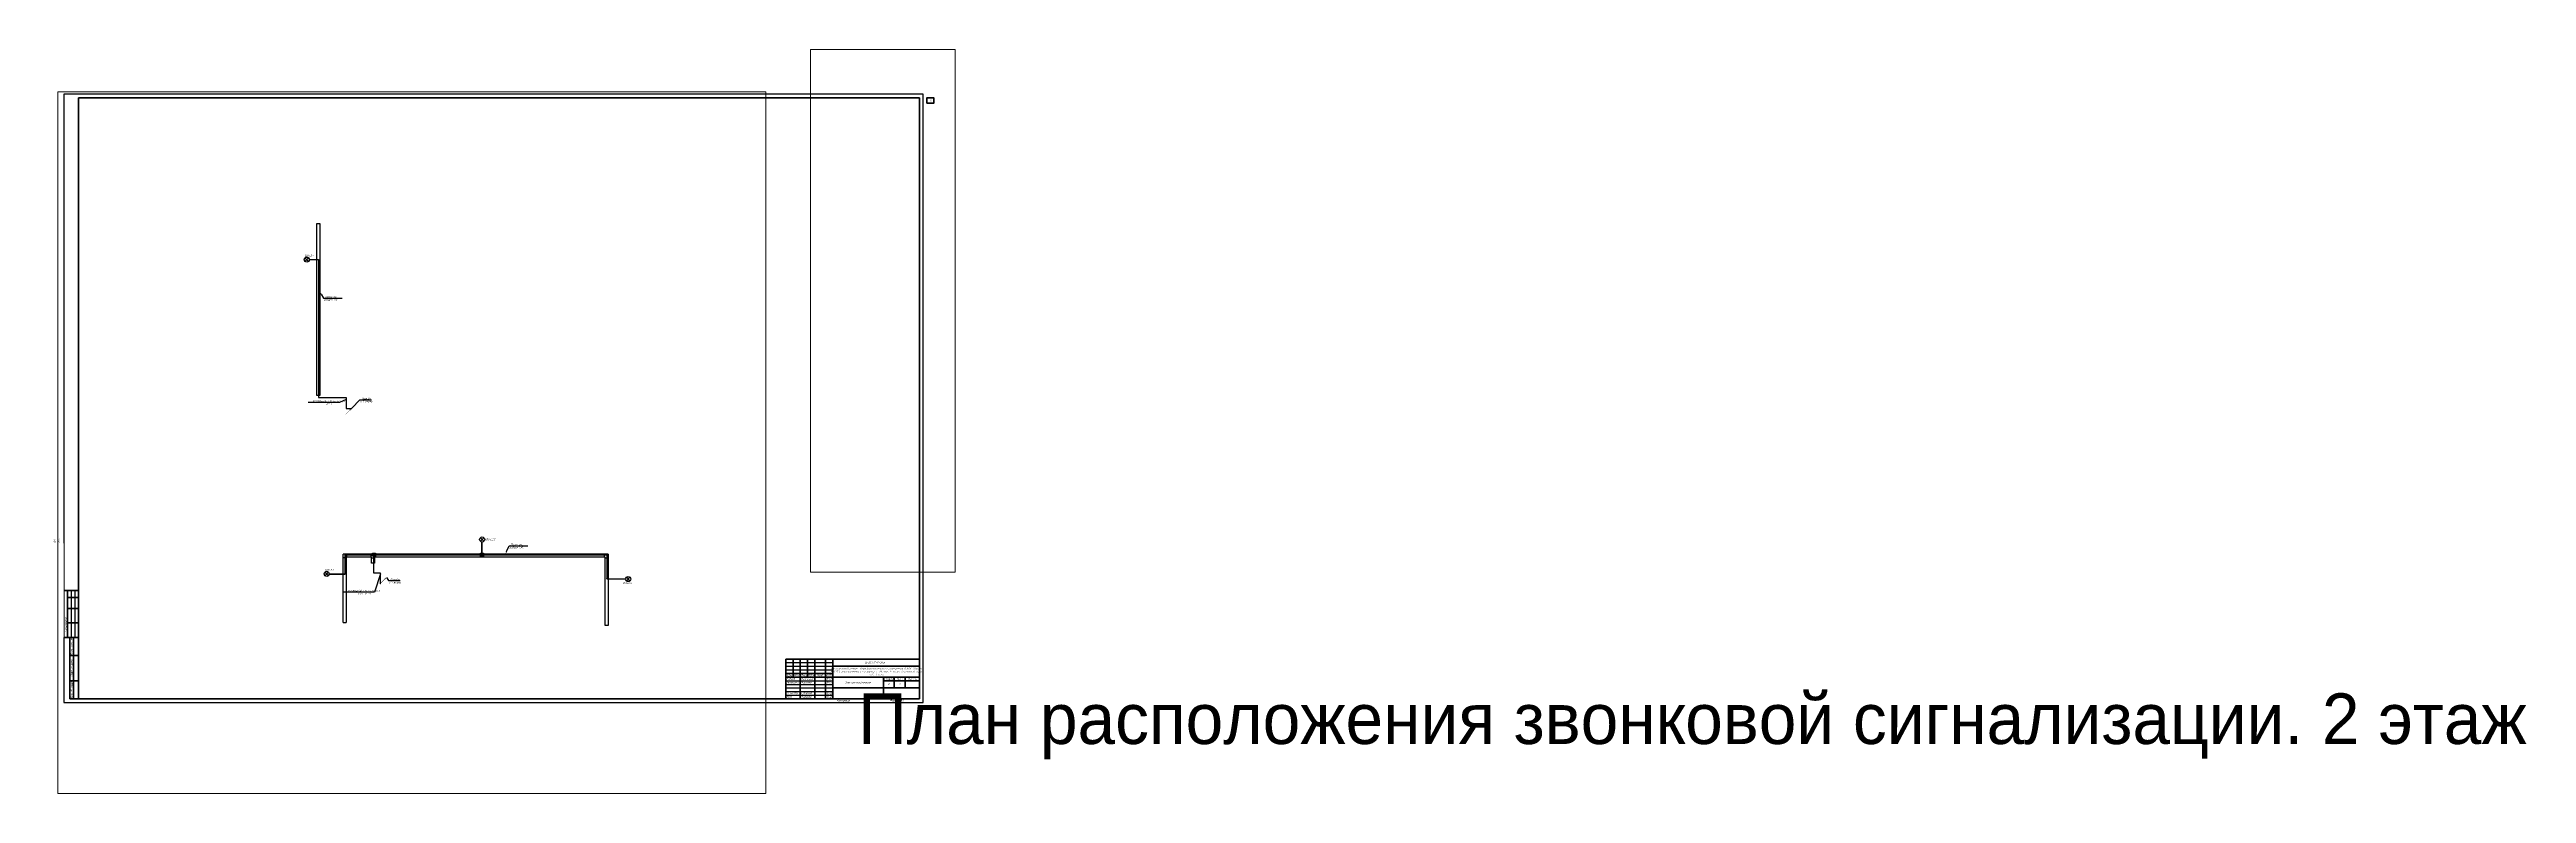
# Paper-space layout '6План расположения оборудования и кабельных трасс на 2 этаже' of a CAD drawing. Extents: x -20 to 3408, y -126 to 903.
# The model-space entities are those that its viewports show. They can reach past a viewport. Long polylines and large blocks are cut down to what shows.
import ezdxf
from ezdxf import colors
from ezdxf.entities.mleader import LeaderData, LeaderLine
from ezdxf.enums import TextEntityAlignment as Align
from ezdxf.math import Vec2, Vec3

# ---------------------------------------------------------------- set-up
doc = ezdxf.new("R2018")
doc.units = 0
doc.header["$LTSCALE"] = 100
doc.set_wipeout_variables(frame=1)
doc.layers.get('Defpoints').update_dxf_attribs({"color": 42})
for name, color, linetype in [('PDF _СКС', 1, 'Continuous'), ('PDF _СС_ЗВ_Кабель', 1, 'Continuous'), ('PDF _СС_ЗВ_Оборудование', 1, 'Continuous'), ('PDF _Текст', 7, 'Continuous'), ('СС. Текст', 7, 'Continuous')]:
    doc.layers.add(name, color=color, linetype=linetype)
doc.layers.add('СС_СКК_Лоток', color=170, linetype='Continuous', lineweight=25)
doc.layers.add('СС_ЭЧС_Кабель', color=180, linetype='Continuous', lineweight=30)
doc.styles.add('ISOCPEUR', font='isocpeui.ttf', dxfattribs={"height": 250})
doc.styles.get("Standard").update_dxf_attribs({"font": 'arial.ttf'})

# ---------------------------------------------------------------- blocks, each defined once
blk = doc.blocks.new('*U95')
at = {"linetype": 'Continuous', "lineweight": 25}
for p, q in [((1189, 841), (0, 841)), ((0, 841), (0, 0)), ((1189, 0), (1189, 841)), ((10, 155), (10, 90)), ((15, 155), (15, 90)), ((999, 55), (1064, 55)), ((999, 50), (1064, 50)), ((999, 45), (1064, 45)), ((0, 0), (1189, 0)), ((999, 30), (1064, 30)), ((999, 25), (1064, 25)), ((999, 20), (1064, 20)), ((999, 15), (1064, 15)), ((999, 10), (1064, 10))]:
    blk.add_line(p, q, dxfattribs=at)
at = {"linetype": 'Continuous', "lineweight": 60}
for p, q in [((1184, 836), (20, 836)), ((20, 836), (20, 5)), ((1184, 5), (1184, 836)), ((20, 155), (0, 155)), ((5, 155), (5, 90)), ((20, 145), (5, 145)), ((20, 130), (5, 130)), ((20, 110), (5, 110)), ((20, 90), (0, 90)), ((8, 90), (8, 5)), ((13, 90), (13, 5)), ((8, 65), (20, 65)), ((999, 60), (1184, 60)), ((999, 5), (999, 60)), ((999, 40), (1064, 40)), ((999, 35), (1184, 35)), ((1009, 60), (1009, 35)), ((1019, 60), (1019, 5)), ((1029, 60), (1029, 35)), ((1039, 60), (1039, 5)), ((1054, 60), (1054, 5)), ((1064, 5), (1064, 60)), ((1064, 50), (1184, 50)), ((1134, 35), (1134, 5)), ((1149, 35), (1149, 20)), ((1164, 35), (1164, 20)), ((1184, 5), (1184, 60)), ((8, 30), (20, 30)), ((8, 5), (20, 5)), ((20, 5), (1184, 5)), ((1064, 20), (1184, 20)), ((1134, 30), (1184, 30))]:
    blk.add_line(p, q, dxfattribs=at)
at = {"linetype": 'Continuous', "lineweight": 40}
blk.add_line((1134, 5), (1134, 35), dxfattribs=at)
at = {"lineweight": 60}
blk.add_lwpolyline([(1194, 829), (1204, 829), (1204, 836), (1194, 836)], close=True, dxfattribs=at)
at = {"linetype": 'Continuous', "rotation": 90, "style": 'ISOCPEUR'}
for s, insert, char_height, width, attachment_point in [('20_Главный_специалист_ВК', (-12.5, 176), 2.5, 19, 4), ('01.26', (-12.5, 215), 2.5, 10, 5), ('21_Главный_специалист_ЭОМ', (-7.5, 176), 2.5, 19, 4), ('01.26', (-7.5, 215), 2.5, 10, 5), ('01.26', (-2.5, 215), 2.5, 10, 5), ('Согласовано', (-17.5, 172.5), 3, 35, 5), ('Гл. спец ВК', (-12.5, 156), 2.5, 19, 4), ('01.26', (-12.5, 150), 2.5, 10, 5), ('Гл. спец ЭОМ', (-7.5, 156), 2.5, 19, 4), ('19_Главный_конструктор', (-7.5, 111), 2.5, 19, 4), ('01.26', (-7.5, 150), 2.5, 10, 5), ('18_Главный_специалист_ОВ', (-2.5, 111), 2.5, 19, 4), ('01.26', (-2.5, 150), 2.5, 10, 5), ('17_ГАП', (-12.5, 111), 2.5, 19, 4), ('Гл. констр. ', (-7.5, 91), 2.5, 19, 4), ('Гл. спец ОВ', (-2.5, 91), 2.5, 19, 4), ('Согласовано', (2.5, 107.5), 2.5, 35, 5), ('ГАП', (-12.5, 91), 2.5, 19, 4), ('Взам. инв. №', (10.5, 77.5), 2.5, 25, 5), ('Подп. и дата', (10.5, 47.5), 2.5, 35, 5), ('Инв. № подл.', (10.5, 17.5), 2.5, 25, 5)]:
    blk.add_mtext(s, dxfattribs=dict(at, insert=insert, char_height=char_height, width=width, attachment_point=attachment_point))
at = {"char_height": 2.5, "attachment_point": 5, "style": 'ISOCPEUR'}
for s, insert, width in [('Изм.', (1004, 37.5), 10), ('Кол.уч', (1014, 37.5), 10), ('Лист', (1024, 37.5), 10), ('№док', (1034, 37.5), 10), ('Подп.', (1046.5, 37.5), 15), ('Дата', (1059, 37.5), 10), ('Стадия', (1141.5, 32.5), 15), ('Лист', (1156.5, 32.5), 15), ('Листов', (1174, 32.5), 20)]:
    blk.add_mtext(s, dxfattribs=dict(at, insert=insert, width=width))
at = {"linetype": 'Continuous', "char_height": 2.5, "style": 'ISOCPEUR'}
for s, insert, width, attachment_point in [('Капитальный ремонт общеобразовательного учреждения (ГБОУ "Школа №429"), расположенного по адресу: г. Москва, 5-ая ул. Соколиной горы д.14. 1 этап', (1124, 42.5), 120, 5), ('16-25//Г-Р-ЭЧФ', (1136, 55), 110, 6), ('Разраб.', (1000, 32.5), 19, 4), ('Проверил', (1000, 27.5), 19, 4), ('Н. контр.', (1000, 12.5), 19, 4), ('ГИП', (1000, 7.5), 19, 4), ('Николенко', (1020, 32.5), 19, 4), ('Маркова', (1020, 27.5), 19, 4), ('Губарева', (1020, 12.5), 19, 4), ('Маркова', (1020, 7.5), 19, 4), ('06.26', (1055.3, 32.5), 10, 4), ('06.26', (1055.3, 27.5), 10, 4), ('06.26', (1055.3, 12.5), 10, 4), ('06.26', (1055.3, 7.4), 10, 4), ('Копировал', (1078.5, 2.5), 25, 5), ('Р', (1141.5, 25), 15, 5), ('Формат', (1149.5, 2.5), 16, 5)]:
    blk.add_mtext(s, dxfattribs=dict(at, insert=insert, width=width, attachment_point=attachment_point))
at = {"linetype": 'Continuous', "insert": (1099, 27.5), "char_height": 2.5, "width": 70, "attachment_point": 5, "line_spacing_factor": 0.8, "style": 'ISOCPEUR'}
blk.add_mtext('Электрочасофикация', dxfattribs=at)
at = {"style": 'ISOCPEUR'}
for tag, p in [('Сквозная_нумерация', (1199, 832.5)), ('Форма3_номер_листа', (1156.5, 25)), ('Форма3_количество_листов', (1174, 25))]:
    blk.add_attdef(tag, text='', height=2.5, dxfattribs=at).set_placement(p, align=Align.MIDDLE_CENTER)
blk.add_attdef('Форма3_дополнительный_шифр', text='', height=2.5, dxfattribs=at).set_placement((1135.7, 55), align=Align.MIDDLE_LEFT)
at = {"lineweight": 30, "flags": 104}
blk.add_attdef('Форма3_наименование_чертежа', text='', height=2.5, dxfattribs=at).set_placement((1099, 12.5), align=Align.MIDDLE_CENTER)
at = {"style": 'ISOCPEUR', "flags": 8}
blk.add_attdef('Формат', (1157.5, 1.5), '', height=2.5, dxfattribs=at)
blk.add_wipeout([(-20, 220), (-0.5, 220), (-0.5, 90), (-20, 90)])
blk = doc.blocks.new('2й этаж')
at = {"layer": 'СС_СКК_Лоток'}
for p, q in [((454800, -89345), (454800, -65597)), ((454800, -65597), (455200, -65597)), ((455200, -65597), (455201, -89345)), ((455201, -89345), (454800, -89345)), ((458442, -120752), (458442, -111307)), ((495092, -111307), (458442, -111307)), ((458842, -111802), (458442, -111802)), ((462381, -111707), (458842, -111707)), ((458842, -111707), (458842, -120752)), ((458924, -111707), (458924, -111307)), ((462299, -111707), (462299, -111307)), ((462381, -112550), (462381, -111707)), ((462381, -111817), (462781, -111817)), ((462781, -112550), (462381, -112550)), ((467289, -111707), (462781, -111707)), ((462781, -111707), (462781, -112550)), ((462858, -111707), (462858, -111307)), ((494692, -111707), (467289, -111707)), ((494608, -111707), (494608, -111307)), ((494692, -121156), (494692, -111707)), ((494692, -111802), (495092, -111802)), ((495092, -111307), (495092, -121156)), ((458442, -120752), (458842, -120752)), ((495092, -121156), (494692, -121156))]:
    blk.add_line(p, q, dxfattribs=at)
blk = doc.blocks.new('*U67')
blk.add_hatch(color=256).paths.add_polyline_path([(-0.7, -0.7, 1), (0.7, 0.7, 1)])
blk.add_lwpolyline([(-0.7, -0.7, 0, 1.5, 0), (-2.8, -2.8, 2, 2, 0)], format="xyseb")
at = {"const_width": 0.5}
blk.add_lwpolyline([(-8.5, -8.5), (-2.8, -2.8)], dxfattribs=at)
blk = doc.blocks.new('_None')
blk = doc.blocks.new('*U65')
blk.add_hatch(color=256).paths.add_polyline_path([(-0.7, -0.7, 1), (0.7, 0.7, 1)])
at = {"const_width": 0.5}
blk.add_lwpolyline([(0.5, 0.5), (6.4, 6.4)], dxfattribs=at)
blk.add_lwpolyline([(8.5, 8.5, 0, 1.5, 0), (6.4, 6.4, 2, 2, 0)], format="xyseb")

msp = doc.modelspace()

# ---------------------------------------------------------------- linework, layer by layer
at = {"layer": 'PDF _СКС', "lineweight": 30}
for points in [[(69682849.1, -33257326.8), (69683342.3, -33257820)], [(69682849.1, -33257820), (69683342.3, -33257326.8)], [(69707128.7, -33296031.7), (69707621.9, -33296524.9)], [(69707128.7, -33296524.9), (69707621.9, -33296031.7)], [(69685608.8, -33300790.3), (69686102, -33301283.5)], [(69685608.8, -33301283.5), (69686102, -33300790.3)], [(69727335.3, -33301494.7), (69727828.4, -33301987.8)], [(69727335.3, -33301987.8), (69727828.4, -33301494.7)]]:
    msp.add_lwpolyline(points, dxfattribs=at)
for centre in [(69683096.7, -33257572.3), (69707376.4, -33296277.2), (69685856.5, -33301035.8), (69727582.9, -33301740.2)]:
    msp.add_circle(centre, 349.7, dxfattribs=at)
at = {"layer": 'PDF _СС_ЗВ_Кабель', "lineweight": 30}
for points in [[(69692194, -33298180.3), (69692593.7, -33298180.3), (69692593.7, -33298577.8), (69692194, -33298577.8)], [(69707150.7, -33298180.3), (69707550.3, -33298180.3), (69707550.3, -33298577.8), (69707150.7, -33298577.8)]]:
    msp.add_lwpolyline(points, close=True, dxfattribs=at)
at = {"layer": 'PDF _СС_ЗВ_Оборудование', "lineweight": 30}
for centre in [(69683096.3, -33257572.2), (69707376, -33296277.1), (69685856.1, -33301035.8), (69727582.5, -33301740.1)]:
    msp.add_circle(centre, 349.3, dxfattribs=at)
at = {"layer": 'СС_ЭЧС_Кабель', "color": 1}
for points in [[(69683445.6, -33257572.6), (69684730.2, -33257573.4), (69684730.2, -33264276.8), (69684730.2, -33264276.8), (69684730.2, -33264276.8), (69684730.2, -33276630.2), (69688575.9, -33276630.2)], [(69688575.9, -33276630.2), (69688575.9, -33278161.9), (69689336.6, -33278161.9)], [(69693295.6, -33302321.5), (69693295.6, -33300909.1), (69692393.8, -33300909.1), (69692393.8, -33298378), (69688396.6, -33298378), (69688396.6, -33301063.6), (69686240.2, -33301063.6), (69688396.6, -33301063.6), (69688396.6, -33298378), (69707350.5, -33298378), (69707350.5, -33296625.9), (69707350.5, -33298378), (69724608.9, -33298378), (69724608.9, -33301730.9), (69727240.5, -33301751.5), (69724608.9, -33301730.9), (69724608.9, -33301662.9), (69724608.9, -33301730.9)]]:
    msp.add_lwpolyline(points, dxfattribs=at)

# ---------------------------------------------------------------- block references
msp.add_blockref('2й этаж', (69229700.3, -33186996.7))
at = {"layer": 'СС_ЭЧС_Кабель', "color": 7, "xscale": 100, "yscale": 100, "zscale": 100}
for name, p in [('*U67', (69689323.9, -33278121.4)), ('*U65', (69693275, -33302376.6))]:
    msp.add_blockref(name, p, dxfattribs=at)

# ---------------------------------------------------------------- texts
at = {"layer": 'PDF _Текст', "char_height": 249.57, "attachment_point": 7, "style": 'ISOCPEUR'}
for s, insert in [('BIAL2.1', (69682825.3, -33257139.1)), ('BIAL2.3', (69707932.3, -33296374.1)), ('BIAL2.2', (69685585, -33300602.6)), ('BIAL2.4', (69726812.9, -33302382.7))]:
    msp.add_mtext(s, dxfattribs=dict(at, insert=insert))

# ---------------------------------------------------------------- leaders
at = {"layer": 'СС. Текст', "lineweight": 0}
ml = msp.add_multileader_mtext('Standard', dxfattribs=at)
ml.set_content('{\\C256;КПСВВнг(А)-LSLTx 1х2x1,5}\\PЗС2.1-ЗС2.3;\\PЗС3.1', color=7, style='ISOCPEUR')
ml.set_leader_properties(color=256)
ml.build(insert=Vec2(0, 0))
ml.multileader.update_dxf_attribs({"text_left_attachment_type": 6, "text_right_attachment_type": 6, "dogleg_length": 0.1, "arrow_head_size": 0, "scale": 100})
ctx = ml.context
ctx.base_point, ctx.scale, ctx.char_height, ctx.arrow_head_size, ctx.landing_gap_size, ctx.plane_origin = Vec3(69550595.7, -33275038.2), 100, 250, 0, 0, Vec3(69550260.4, -33277548.1)
ctx.left_attachment, ctx.right_attachment, ctx.text_align_type = 6, 6, 1
notes = []
notes.append((ctx, [(1, (1, 1, 0), (69553598.5, -33275038.2), (-1, 0), 10, [(0, [(69553654.4, -33278375.9)], 0, [])])]))
ctx.mtext.insert, ctx.mtext.width, ctx.mtext.defined_height, ctx.mtext.alignment, ctx.mtext.flow_direction = Vec3(69552092.1, -33274738.2), 2756.185, 416.7, 2, 5
ml = msp.add_multileader_mtext('Standard', dxfattribs=at)
ml.set_content('{\\C256;КПСВВнг(А)-LSLTx 1х2x1,5}\\PЗС3.1', color=7, style='ISOCPEUR')
ml.set_leader_properties(color=256)
ml.build(insert=Vec2(0, 0))
ml.multileader.update_dxf_attribs({"text_left_attachment_type": 6, "text_right_attachment_type": 6, "dogleg_length": 0.1, "arrow_head_size": 0, "scale": 100})
ctx = ml.context
ctx.base_point, ctx.scale, ctx.char_height, ctx.arrow_head_size, ctx.landing_gap_size, ctx.plane_origin = Vec3(69820304.5, -33275095.1), 100, 250, 0, 0, Vec3(69819650.5, -33275727.1)
ctx.left_attachment, ctx.right_attachment, ctx.text_align_type = 6, 6, 1
notes.append((ctx, [(1, (1, 1, 0), (69823307.3, -33275095.1), (-1, 0), 10, [(0, [(69823044.4, -33278528.6)], 0, [])])]))
ctx.mtext.insert, ctx.mtext.width, ctx.mtext.defined_height, ctx.mtext.alignment, ctx.mtext.flow_direction = Vec3(69821800.9, -33274795.1), 2756.185, 416.7, 2, 5
ml = msp.add_multileader_mtext('Standard', dxfattribs=at)
ml.set_content('{\\C256;КПСВВнг(А)-LSLTx 1х2x1,5}\\PЗС2.1', color=7, style='ISOCPEUR')
ml.set_leader_properties(color=256)
ml.build(insert=Vec2(0, 0))
ml.multileader.update_dxf_attribs({"text_left_attachment_type": 6, "text_right_attachment_type": 6, "dogleg_length": 0.1, "arrow_head_size": 0, "scale": 100})
ctx = ml.context
ctx.base_point, ctx.scale, ctx.char_height, ctx.arrow_head_size, ctx.landing_gap_size, ctx.plane_origin = Vec3(69684628.2, -33277326.1), 100, 250, 0, 0, Vec3(69684631.1, -33277744.6)
ctx.left_attachment, ctx.right_attachment, ctx.text_align_type = 6, 6, 1
notes.append((ctx, [(1, (1, 1, 0), (69687631, -33277326.1), (-1, 0), 10, [(0, [(69688575.9, -33276932.6)], 0, [])])]))
ctx.mtext.insert, ctx.mtext.width, ctx.mtext.defined_height, ctx.mtext.alignment, ctx.mtext.flow_direction = Vec3(69686124.6, -33277026.1), 2756.185, 416.7, 2, 5
ml = msp.add_multileader_mtext('Standard', dxfattribs=at)
ml.set_content('{\\C256;КПСВВнг(А)-LSLTx 1х2x1,5}\\PЗС3.2-ЗС3.3', color=7, style='ISOCPEUR')
ml.set_leader_properties(color=256)
ml.build(insert=Vec2(0, 0))
ml.multileader.update_dxf_attribs({"text_left_attachment_type": 6, "text_right_attachment_type": 6, "dogleg_length": 0.1, "arrow_head_size": 0, "scale": 100})
ctx = ml.context
ctx.base_point, ctx.scale, ctx.char_height, ctx.arrow_head_size, ctx.landing_gap_size, ctx.plane_origin = Vec3(69821839.7, -33297229.3), 100, 250, 0, 0, Vec3(69824266.9, -33300975.8)
ctx.left_attachment, ctx.right_attachment, ctx.text_align_type = 6, 6, 1
notes.append((ctx, [(1, (1, 1, 0), (69824842.5, -33297229.3), (-1, 0), 10, [(0, [(69827328.3, -33299851.7)], 0, [])])]))
ctx.mtext.insert, ctx.mtext.width, ctx.mtext.defined_height, ctx.mtext.alignment, ctx.mtext.flow_direction = Vec3(69823336.1, -33296929.3), 2756.185, 416.7, 2, 5
ml = msp.add_multileader_mtext('Standard', dxfattribs=at)
ml.set_content('{\\C256;Таймер \\PВиктория }', color=7, style='ISOCPEUR')
ml.set_leader_properties(color=256)
ml.build(insert=Vec2(0, 0))
ml.multileader.update_dxf_attribs({"text_left_attachment_type": 6, "text_right_attachment_type": 6, "dogleg_length": 0.1, "arrow_head_size": 0, "scale": 100})
ctx = ml.context
ctx.base_point, ctx.scale, ctx.char_height, ctx.arrow_head_size, ctx.landing_gap_size, ctx.plane_origin = Vec3(69561532.6, -33301238.9, 196.8), 100, 250, 0, 0, Vec3(69556507.4, -33304375.6, 196.8)
ctx.left_attachment, ctx.right_attachment, ctx.text_align_type = 6, 6, 1
notes.append((ctx, [(0, (1, 1, 0), (69561522.6, -33301238.9, 196.8), (1, 0), 10, [(0, [(69561376.2, -33302297.9, 196.8)], 0, [])])]))
ctx.mtext.insert, ctx.mtext.width, ctx.mtext.defined_height, ctx.mtext.alignment, ctx.mtext.flow_direction = Vec3(69562290.6, -33300913.9, 196.8), 5324.32, 917.3, 2, 5
ml = msp.add_multileader_mtext('Standard', dxfattribs=at)
ml.set_content('{\\C256;КПСВВнг(А)-LSLTx 1х2x1,5}\\PЗС1.1-ЗС1.8;\\PЗС2.1-ЭС2.6;\\PЗС3.1-ЗС3.3;\\PЗС4.1-ЗС4.3', color=7, style='ISOCPEUR')
ml.set_leader_properties(color=256)
ml.build(insert=Vec2(0, 0))
ml.multileader.update_dxf_attribs({"text_left_attachment_type": 6, "text_right_attachment_type": 6, "dogleg_length": 0.1, "arrow_head_size": 0, "scale": 100})
ctx = ml.context
ctx.base_point, ctx.scale, ctx.char_height, ctx.arrow_head_size, ctx.landing_gap_size, ctx.plane_origin = Vec3(69563647.9, -33300356.6), 100, 250, 0, 0, Vec3(69562592.5, -33300775.1)
ctx.left_attachment, ctx.right_attachment, ctx.text_align_type = 6, 6, 1
notes.append((ctx, [(0, (1, 1, 0), (69563637.9, -33300356.6), (1, 0), 10, [(0, [(69561279.7, -33299921.3)], 0, [])])]))
ctx.mtext.insert, ctx.mtext.width, ctx.mtext.defined_height, ctx.mtext.alignment, ctx.mtext.flow_direction = Vec3(69565144.3, -33300056.6), 4249.347, 416.7, 2, 5
ml = msp.add_multileader_mtext('Standard', dxfattribs=at)
ml.set_content('{\\C256;КПСВВнг(А)-LSLTx 1х2x1,5}\\PЗС2.4-ЗС2.6;\\PЗС3.2-ЗС3.3;\\PЗС4.1-ЗС4.3', color=7, style='ISOCPEUR')
ml.set_leader_properties(color=256)
ml.build(insert=Vec2(0, 0))
ml.multileader.update_dxf_attribs({"text_left_attachment_type": 6, "text_right_attachment_type": 6, "dogleg_length": 0.1, "arrow_head_size": 0, "scale": 100})
ctx = ml.context
ctx.base_point, ctx.scale, ctx.char_height, ctx.arrow_head_size, ctx.landing_gap_size, ctx.plane_origin = Vec3(69554914.8, -33300170), 100, 250, 0, 0, Vec3(69554917.7, -33300588.5)
ctx.left_attachment, ctx.right_attachment, ctx.text_align_type = 6, 6, 1
notes.append((ctx, [(1, (1, 1, 0), (69557917.6, -33300170), (-1, 0), 10, [(0, [(69558311.6, -33301416.3)], 0, [])])]))
ctx.mtext.insert, ctx.mtext.width, ctx.mtext.defined_height, ctx.mtext.alignment, ctx.mtext.flow_direction = Vec3(69556411.2, -33299870), 2756.185, 416.7, 2, 5
ml = msp.add_multileader_mtext('Standard', dxfattribs=at)
ml.set_content('{\\C256;КПСВВнг(А)-LSLTx 1х2x1,5}\\PЗС2.4-ЗС2.6', color=7, style='ISOCPEUR')
ml.set_leader_properties(color=256)
ml.build(insert=Vec2(0, 0))
ml.multileader.update_dxf_attribs({"text_left_attachment_type": 6, "text_right_attachment_type": 6, "dogleg_length": 0.1, "arrow_head_size": 0, "scale": 100})
ctx = ml.context
ctx.base_point, ctx.scale, ctx.char_height, ctx.arrow_head_size, ctx.landing_gap_size, ctx.plane_origin = Vec3(69689495.8, -33303549.4), 100, 250, 0, 0, Vec3(69689498.7, -33301958.4)
ctx.left_attachment, ctx.right_attachment, ctx.text_align_type = 6, 6, 1
notes.append((ctx, [(1, (1, 1, 0), (69692498.6, -33303549.4), (-1, 0), 10, [(0, [(69693295.6, -33301043)], 0, [])])]))
ctx.mtext.insert, ctx.mtext.width, ctx.mtext.defined_height, ctx.mtext.alignment, ctx.mtext.flow_direction = Vec3(69690992.2, -33303249.4), 2756.185, 416.7, 2, 5
ml = msp.add_multileader_mtext('Standard', dxfattribs=at)
ml.set_content('{\\C256;Sonar\\P(учтён в томе ЭОМ)}', color=7, style='ISOCPEUR')
ml.set_leader_properties(color=256)
ml.build(insert=Vec2(0, 0))
ml.multileader.update_dxf_attribs({"text_left_attachment_type": 6, "text_right_attachment_type": 6, "dogleg_length": 0.1, "arrow_head_size": 0, "scale": 100})
ctx = ml.context
ctx.base_point, ctx.scale, ctx.char_height, ctx.arrow_head_size, ctx.landing_gap_size, ctx.plane_origin = Vec3(69557537, -33305156.1), 100, 250, 0, 0, Vec3(69556238.6, -33305541)
ctx.left_attachment, ctx.right_attachment, ctx.text_align_type = 6, 6, 1
notes.append((ctx, [(1, (1, 1, 0), (69560864.1, -33305156.1), (-1, 0), 10, [(0, [(69561183.1, -33303036)], 0, [])])]))
ctx.mtext.insert, ctx.mtext.width, ctx.mtext.defined_height, ctx.mtext.alignment, ctx.mtext.flow_direction = Vec3(69559195.6, -33304831.1), 3545.886, 4628.9, 2, 5
at = {"layer": 'СС_СКК_Лоток', "color": 7}
ml = msp.add_multileader_mtext('Standard', dxfattribs=at)
ml.set_content('Лоток см. раздел СКС', color=7, style='ISOCPEUR')
ml.set_leader_properties()
ml.build(insert=Vec2(0, 0))
ml.multileader.update_dxf_attribs({"text_left_attachment_type": 6, "text_right_attachment_type": 6, "dogleg_length": 100, "arrow_head_size": 400})
ctx = ml.context
ctx.base_point, ctx.char_height, ctx.arrow_head_size, ctx.landing_gap_size, ctx.plane_origin = Vec3(69685501.7, -33262905.2), 250, 400, 0, Vec3(69691439.5, -33264095.9)
ctx.left_attachment, ctx.right_attachment, ctx.text_align_type = 6, 6, 1
notes.append((ctx, [(1, (1, 1, 0), (69685401.7, -33262905.2), (1, 0), 100, [(0, [(69684900.7, -33261972.7)], 0, [])])]))
ctx.mtext.insert, ctx.mtext.width, ctx.mtext.alignment, ctx.mtext.flow_direction = Vec3(69686428.1, -33262580.2), 2467.274, 2, 5
ml = msp.add_multileader_mtext('Standard', dxfattribs=at)
ml.set_content('Лоток см. раздел СКС', color=7, style='ISOCPEUR')
ml.set_leader_properties()
ml.build(insert=Vec2(0, 0))
ml.multileader.update_dxf_attribs({"text_left_attachment_type": 6, "text_right_attachment_type": 6, "dogleg_length": 100, "arrow_head_size": 400})
ctx = ml.context
ctx.base_point, ctx.char_height, ctx.arrow_head_size, ctx.landing_gap_size, ctx.plane_origin = Vec3(69711204.5, -33297140), 250, 400, 0, Vec3(69717142.2, -33298330.6)
ctx.left_attachment, ctx.right_attachment, ctx.text_align_type = 6, 6, 1
notes.append((ctx, [(1, (1, 1, 0), (69711104.5, -33297140), (1, 0), 100, [(0, [(69710603.5, -33298304.1)], 0, [])])]))
ctx.mtext.insert, ctx.mtext.width, ctx.mtext.alignment, ctx.mtext.flow_direction = Vec3(69712130.8, -33296815), 2467.274, 2, 5
at = {"layer": 'СС_ЭЧС_Кабель', "color": 7, "lineweight": 0}
ml = msp.add_multileader_mtext('Standard', dxfattribs=at)
ml.set_content('Подъём\\Pс 1 этажа', color=7, style='ISOCPEUR')
ml.set_leader_properties()
ml.set_arrow_properties(name='NONE')
ml.build(insert=Vec2(0, 0))
ml.multileader.update_dxf_attribs({"text_left_attachment_type": 6, "text_right_attachment_type": 6, "dogleg_length": 100, "arrow_head_size": 400})
ctx = ml.context
ctx.base_point, ctx.char_height, ctx.arrow_head_size, ctx.landing_gap_size, ctx.plane_origin = Vec3(69690540.9, -33276938.4), 250, 400, 0, Vec3(69698188.5, -33278495.2)
ctx.left_attachment, ctx.right_attachment, ctx.text_align_type = 6, 6, 1
notes.append((ctx, [(1, (1, 1, 0), (69690440.9, -33276938.4), (1, 0), 100, [(0, [(69689330.9, -33278123.7)], 0, [])])]))
ctx.mtext.insert, ctx.mtext.width, ctx.mtext.alignment, ctx.mtext.flow_direction = Vec3(69691346.7, -33276638.4), 1991.197, 2, 5
ml = msp.add_multileader_mtext('Standard', dxfattribs=at)
ml.set_content('Подъём \\Pс 1 этажа', color=7, style='ISOCPEUR')
ml.set_leader_properties()
ml.set_arrow_properties(name='NONE')
ml.build(insert=Vec2(0, 0))
ml.multileader.update_dxf_attribs({"text_left_attachment_type": 6, "text_right_attachment_type": 6, "dogleg_length": 100, "arrow_head_size": 400})
ctx = ml.context
ctx.base_point, ctx.char_height, ctx.arrow_head_size, ctx.landing_gap_size, ctx.plane_origin = Vec3(69694492, -33301964.2), 250, 400, 0, Vec3(69702139.7, -33303520.9)
ctx.left_attachment, ctx.right_attachment, ctx.text_align_type = 6, 6, 1
notes.append((ctx, [(1, (1, 1, 0), (69694392, -33301964.2), (1, 0), 100, [(0, [(69694125, -33301526.6)], 0, [])])]))
ctx.mtext.insert, ctx.mtext.width, ctx.mtext.alignment, ctx.mtext.flow_direction = Vec3(69695297.9, -33301664.2), 1991.197, 2, 5
for ctx, leaders in notes:
    for number, flags, end, landing, length, lines in leaders:
        leader = LeaderData()
        leader.index, (leader.has_last_leader_line, leader.has_dogleg_vector, leader.attachment_direction) = number, flags
        leader.last_leader_point, leader.dogleg_vector, leader.dogleg_length = Vec3(end), Vec3(landing), length
        for number, points, colour, breaks in lines:
            line = LeaderLine()
            line.index, line.vertices, line.color, line.breaks = number, Vec3.list(points), colors.encode_raw_color(colour), breaks
            leader.lines.append(line)
        ctx.leaders.append(leader)

psp = doc.layouts.new('6План расположения оборудования и кабельных трасс на 2 этаже')

# ---------------------------------------------------------------- viewports
at = {"layer": 'Defpoints', "color": 2}
psp.add_viewport(center=(481.3, 359.4), size=(979.6, 970.43), view_center_point=(69697632.2, -33282867.8), view_height=97043.039, dxfattribs=at)

# ---------------------------------------------------------------- next in the draw order: block references
ref = psp.add_blockref('*U95', (0, 0))
ref.add_attrib('Формат', 'А0', (1157.5, 1.5), dxfattribs={"height": 2.5, "style": 'ISOCPEUR'})
ref.add_attrib('Форма3_номер_листа', '7', dxfattribs={"height": 2.5, "style": 'ISOCPEUR'}).set_placement((1156.5, 25), align=Align.MIDDLE_CENTER)
lines = psp.add_mtext('План расположения звонковой сигнализации. 2 этаж', dxfattribs={"insert": (1099, 12.5), "char_height": 70, "attachment_point": 1})
ref.add_attrib('Форма3_наименование_чертежа', '', (1099, 12.5), dxfattribs={"flags": 104}).embed_mtext(lines)
ref.add_attrib('Сквозная_нумерация', '26', dxfattribs={"height": 2.5, "style": 'ISOCPEUR'}).set_placement((1199, 832.5), align=Align.MIDDLE_CENTER)

# ---------------------------------------------------------------- next in the draw order: viewports
psp.add_viewport(center=(1133.1, 541.6), size=(200.3, 722.59), view_center_point=(69763165, -33266604.5), view_height=72259.44, status=3, dxfattribs=at)

doc.saveas('drawing.dxf')
